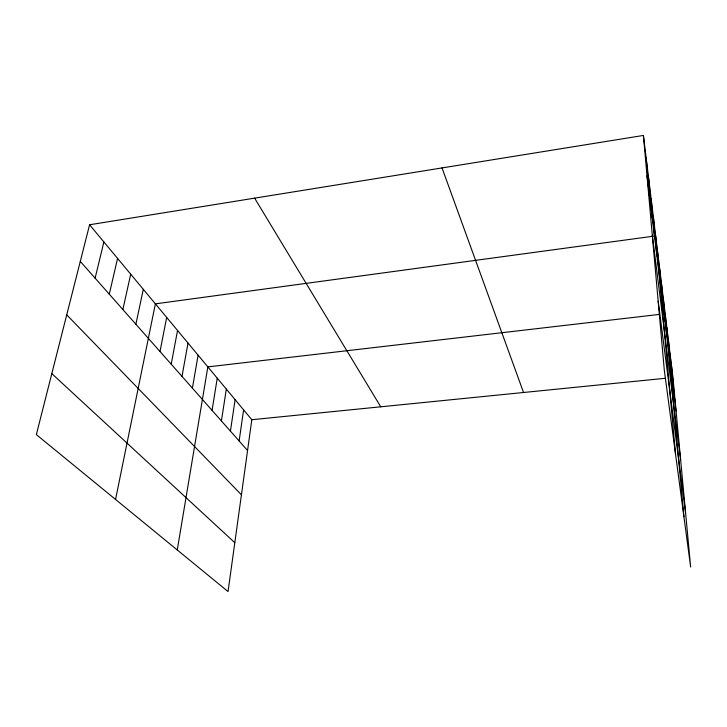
<?xml version="1.0" encoding="UTF-8"?>
<svg xmlns="http://www.w3.org/2000/svg" width="727" height="727" viewBox="0 0 727 727"><rect width="100%" height="100%" fill="white"/><g stroke="black" fill="none" stroke-linecap="round" stroke-linejoin="round"><path stroke-width="1.09" d="M89.585 224.77L251.815 419.724L228.051 591.56L36.35 434.61L89.585 224.77L643.413 135.44L672.948 377.522L690.65 567.005L664.333 370.443L643.413 135.44M239.138 440.971L243.6 409.855M230.423 431.12L235.112 399.65M221.408 420.933L226.333 389.099M212.075 410.382L217.246 378.185M177.261 549.976L207.849 366.89L659.525 314.391M192.391 388.127L198.107 355.185M181.995 376.377L188.011 343.053M171.208 364.182L177.542 330.476M160.004 351.523L166.674 317.417M115.548 499.449L155.387 303.85L655.672 235.893L675.51 453.957M135.876 324.242L143.301 289.319M122.863 309.529L130.706 274.188M109.286 294.181L117.574 258.412M95.11 278.159L103.879 241.955M662.906 314L665.16 313.737L683.925 516.752M251.815 419.724L665.123 378.304M51.817 373.633L234.812 542.706M66.73 314.864L241.437 494.805M80.288 261.402L247.562 450.495M254.632 198.153L380.739 406.802M442.025 167.928L523.54 392.498M658.162 301.142L685.579 512.708M652.292 235.139L680.636 459.8M647.003 175.77L676.083 411.146M671.503 365.708L674.674 399.732M670.003 353.44L673.211 387.882M668.458 340.718L671.693 375.577M666.841 327.486L670.112 362.773M663.415 299.433L666.75 335.583M661.597 284.53L664.969 321.125M659.707 268.999L663.106 306.049M657.735 252.805L661.152 290.3M653.446 217.673L656.926 256.095M651.119 198.58L654.627 237.484M648.675 178.56L652.219 217.936M646.112 157.541L649.674 197.399"/></g></svg>
